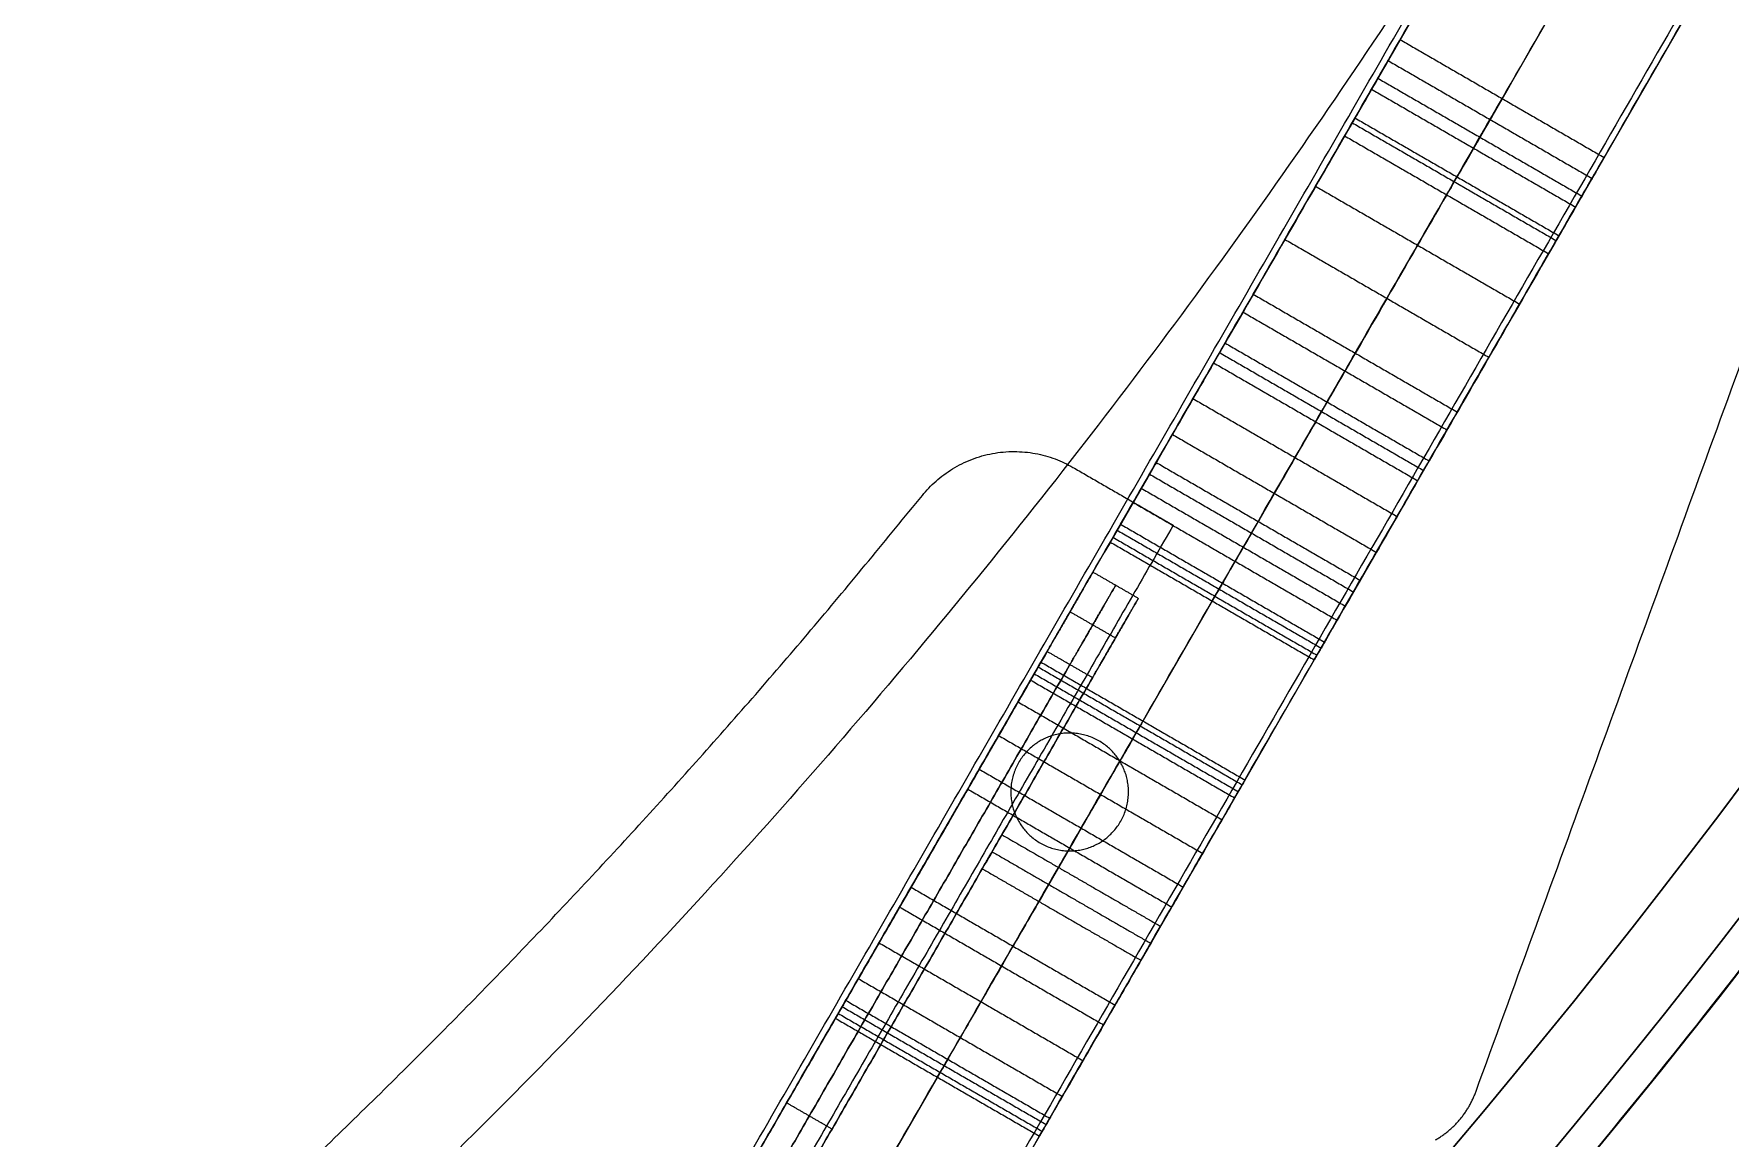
# Model space of a CAD drawing. Header units: millimetres. Extents: x -610 to 610, y -610 to 610.
# Drawn here: x 351.1 to 480.7, y -387.4 to -303.1 of the extents above; entities that cross this region are included whole.
import ezdxf

# ---------------------------------------------------------------- set-up
doc = ezdxf.new("R2010")
doc.units = ezdxf.units.MM
doc.layers.add('base', color=7, linetype='Continuous', true_color=0xffecbc)

msp = doc.modelspace()

# ---------------------------------------------------------------- linework, layer by layer
at = {"layer": 'base'}
for p, q in [((359.95, -468.98, 122.97), (561.08, -120.61, 122.97)), ((375.54, -477.98, 122.97), (576.67, -129.61, 122.97)), ((435.46, -346.2, 221.97), (425.03, -364.25, 221.97)), ((423.53, -366.85, 221.97), (401.03, -405.82, 221.97)), ((412.05, -386.74, 230.97), (412.05, -386.74, 212.97))]:
    msp.add_line(p, q, dxfattribs=at)
for centre, radius in [((0, 0, 249.47), 610), ((0, 0, 250.47), 610), ((0, 0, 243.46), 607.51), ((0, 0, 256.48), 607.51), ((0, 0, 240.97), 601.5), ((0, 0, 258.97), 601.5)]:
    msp.add_circle(centre, radius, dxfattribs=at)
at = {"layer": 'base', "extrusion": (0, 0, -1)}
for centre, radius in [((0, 0, 3.53), 610), ((0, 0, 4.53), 610), ((0, 0, -2.48), 607.51), ((0, 0, 10.54), 607.51), ((0, 0, -4.97), 601.5), ((0, 0, 13.03), 601.5)]:
    msp.add_circle(centre, radius, dxfattribs=at)
at = {"layer": 'base'}
for points, weights, degree, knots in [([(-495.2, -356.2, -4.03), (-851.4, 139, -4.03), (-356.2, 495.2, -4.03), (139, 851.4, -4.03), (495.2, 356.2, -4.03), (851.4, -139, -4.03), (356.2, -495.2, -4.03), (-139, -851.4, -4.03), (-495.2, -356.2, -4.03)], [1, 0.707106781187, 1, 0.707106781187, 1, 0.707106781187, 1, 0.707106781187, 1], 2, [0, 0, 0, 958.185759, 958.185759, 1916.371519, 1916.371519, 2874.557278, 2874.557278, 3832.743037, 3832.743037, 3832.743037]), ([(-610, 0, 249.97), (-610, -610, 249.97), (0, -610, 249.97), (610, -610, 249.97), (610, 0, 249.97), (610, 610, 249.97), (0, 610, 249.97), (-610, 610, 249.97), (-610, 0, 249.97)], [1, 0.707106781187, 1, 0.707106781187, 1, 0.707106781187, 1, 0.707106781187, 1], 2, [0, 0, 0, 958.185759, 958.185759, 1916.371519, 1916.371519, 2874.557278, 2874.557278, 3832.743037, 3832.743037, 3832.743037]), ([(32.65, -544.76, 240.97), (-510.36, -577.3, 240.97), (-544.65, -34.4, 240.97), (-578.93, 508.51, 240.97), (-36.14, 544.54, 240.97), (506.65, 580.56, 240.97), (544.42, 37.89, 240.97), (582.18, -504.79, 240.97), (39.63, -544.29, 240.97)], [1, 0.708239625255, 1, 0.708239625255, 1, 0.708239625255, 1, 0.708239625255, 1], 2, [654.018286, 654.018286, 654.018286, 1509.504571, 1509.504571, 2364.990855, 2364.990855, 3220.47714, 3220.47714, 4075.963425, 4075.963425, 4075.963425]), ([(32.65, -544.76, 244.97), (-510.36, -577.3, 244.97), (-544.65, -34.4, 244.97), (-578.93, 508.51, 244.97), (-36.14, 544.54, 244.97), (506.65, 580.56, 244.97), (544.42, 37.89, 244.97), (582.18, -504.79, 244.97), (39.63, -544.29, 244.97)], [1, 0.708239625255, 1, 0.708239625255, 1, 0.708239625255, 1, 0.708239625255, 1], 2, [654.018286, 654.018286, 654.018286, 1509.504571, 1509.504571, 2364.990855, 2364.990855, 3220.47714, 3220.47714, 4075.963425, 4075.963425, 4075.963425]), ([(32.65, -544.76, 242.97), (-510.36, -577.3, 242.97), (-544.65, -34.4, 242.97), (-578.93, 508.51, 242.97), (-36.14, 544.54, 242.97), (506.65, 580.56, 242.97), (544.42, 37.89, 242.97), (582.18, -504.79, 242.97), (39.63, -544.29, 242.97)], [1, 0.708239625255, 1, 0.708239625255, 1, 0.708239625255, 1, 0.708239625255, 1], 2, [654.018286, 654.018286, 654.018286, 1509.504571, 1509.504571, 2364.990855, 2364.990855, 3220.47714, 3220.47714, 4075.963425, 4075.963425, 4075.963425]), ([(453.77, -306.47, 196.57), (454.62, -305.01, 196.57), (455.28, -303.86, 195.51), (455.48, -303.52, 193.87), (455.67, -303.19, 192.22), (455.31, -303.81, 190.69), (454.55, -305.12, 189.93)], [1, 0.855896171082, 0.855896171082, 1, 0.855896171082, 0.855896171082, 1], 3, [2097.033233, 2097.033233, 2097.033233, 2097.033233, 2101.722978, 2101.722978, 2101.722978, 2106.412723, 2106.412723, 2106.412723, 2106.412723]), ([(461.57, -310.97, 196.57), (462.41, -309.51, 196.57), (463.08, -308.36, 195.51), (463.27, -308.02, 193.87), (463.46, -307.69, 192.22), (463.1, -308.31, 190.69), (462.35, -309.62, 189.93)], [1, 0.855896171082, 0.855896171082, 1, 0.855896171082, 0.855896171082, 1], 3, [2097.033233, 2097.033233, 2097.033233, 2097.033233, 2101.722978, 2101.722978, 2101.722978, 2106.412723, 2106.412723, 2106.412723, 2106.412723]), ([(469.36, -315.47, 196.57), (470.21, -314.01, 196.57), (470.87, -312.86, 195.51), (471.06, -312.52, 193.87), (471.26, -312.19, 192.22), (470.9, -312.81, 190.69), (470.14, -314.12, 189.93)], [1, 0.855896171082, 0.855896171082, 1, 0.855896171082, 0.855896171082, 1], 3, [2097.033233, 2097.033233, 2097.033233, 2097.033233, 2101.722978, 2101.722978, 2101.722978, 2106.412723, 2106.412723, 2106.412723, 2106.412723]), ([(431.99, -344.2, 212.97), (431.99, -344.2, 209.47), (430.24, -347.23, 209.47), (428.49, -350.26, 209.47), (428.49, -350.26, 212.97)], [1, 0.707106781187, 1, 0.707106781187, 1], 2, [516.55399, 516.55399, 516.55399, 522.051778, 522.051778, 527.549565, 527.549565, 527.549565]), ([(428.49, -350.26, 230.97), (428.49, -350.26, 234.47), (430.24, -347.23, 234.47), (431.99, -344.2, 234.47), (431.99, -344.2, 230.97)], [1, 0.707106781187, 1, 0.707106781187, 1], 2, [726.828773, 726.828773, 726.828773, 732.32656, 732.32656, 737.824347, 737.824347, 737.824347]), ([(433.73, -345.2, 212.97), (433.73, -345.2, 209.47), (431.98, -348.23, 209.47), (430.23, -351.26, 209.47), (430.23, -351.26, 212.97)], [1, 0.707106781187, 1, 0.707106781187, 1], 2, [516.55399, 516.55399, 516.55399, 522.051778, 522.051778, 527.549565, 527.549565, 527.549565]), ([(430.23, -351.26, 230.97), (430.23, -351.26, 234.47), (431.98, -348.23, 234.47), (433.73, -345.2, 234.47), (433.73, -345.2, 230.97)], [1, 0.707106781187, 1, 0.707106781187, 1], 2, [726.828773, 726.828773, 726.828773, 732.32656, 732.32656, 737.824347, 737.824347, 737.824347]), ([(435.46, -346.2, 212.97), (435.46, -346.2, 209.47), (433.71, -349.23, 209.47), (431.96, -352.26, 209.47), (431.96, -352.26, 212.97)], [1, 0.707106781187, 1, 0.707106781187, 1], 2, [516.55399, 516.55399, 516.55399, 522.051778, 522.051778, 527.549565, 527.549565, 527.549565]), ([(431.96, -352.26, 230.97), (431.96, -352.26, 234.47), (433.71, -349.23, 234.47), (435.46, -346.2, 234.47), (435.46, -346.2, 230.97)], [1, 0.707106781187, 1, 0.707106781187, 1], 2, [726.828773, 726.828773, 726.828773, 732.32656, 732.32656, 737.824347, 737.824347, 737.824347]), ([(427.23, -352.44, 149.62), (424.19, -357.71, 146.1), (421.14, -362.99, 142.59), (418.1, -368.27, 139.07), (417.83, -368.73, 138.76), (417.53, -369.25, 138.6), (417.22, -369.78, 138.6)], [1, 1, 1, 1, 0.977285323406, 0.977285323406, 1], 3, [2149.892098, 2149.892098, 2149.892098, 2149.892098, 2150.868468, 2150.868468, 2150.868468, 2152.701005, 2152.701005, 2152.701005, 2152.701005]), ([(426.32, -363.24, 258.97), (424.07, -359.34, 258.97), (427.96, -357.09, 258.97), (431.86, -354.84, 258.97), (434.11, -358.74, 258.97), (436.36, -362.64, 258.97), (432.46, -364.89, 258.97), (428.57, -367.14, 258.97), (426.32, -363.24, 258.97)], [1, 0.707106781187, 1, 0.707106781187, 1, 0.707106781187, 1, 0.707106781187, 1], 2, [3945.840373, 3945.840373, 3945.840373, 3952.908956, 3952.908956, 3959.97754, 3959.97754, 3967.046123, 3967.046123, 3974.114707, 3974.114707, 3974.114707]), ([(426.32, -363.24, 244.97), (424.07, -359.34, 244.97), (427.96, -357.09, 244.97), (431.86, -354.84, 244.97), (434.11, -358.74, 244.97), (436.36, -362.64, 244.97), (432.46, -364.89, 244.97), (428.57, -367.14, 244.97), (426.32, -363.24, 244.97)], [1, 0.707106781187, 1, 0.707106781187, 1, 0.707106781187, 1, 0.707106781187, 1], 2, [3945.840373, 3945.840373, 3945.840373, 3952.908956, 3952.908956, 3959.97754, 3959.97754, 3967.046123, 3967.046123, 3974.114707, 3974.114707, 3974.114707]), ([(426.32, -363.24, 249.97), (424.07, -359.34, 249.97), (427.96, -357.09, 249.97), (431.86, -354.84, 249.97), (434.11, -358.74, 249.97), (436.36, -362.64, 249.97), (432.46, -364.89, 249.97), (428.57, -367.14, 249.97), (426.32, -363.24, 249.97)], [1, 0.707106781187, 1, 0.707106781187, 1, 0.707106781187, 1, 0.707106781187, 1], 2, [3945.840373, 3945.840373, 3945.840373, 3952.908956, 3952.908956, 3959.97754, 3959.97754, 3967.046123, 3967.046123, 3974.114707, 3974.114707, 3974.114707]), ([(435.03, -356.94, 149.62), (431.98, -362.21, 146.1), (428.94, -367.49, 142.59), (425.89, -372.77, 139.07), (425.62, -373.23, 138.76), (425.33, -373.75, 138.6), (425.02, -374.28, 138.6)], [1, 1, 1, 1, 0.977285323406, 0.977285323406, 1], 3, [2149.892098, 2149.892098, 2149.892098, 2149.892098, 2150.868468, 2150.868468, 2150.868468, 2152.701005, 2152.701005, 2152.701005, 2152.701005]), ([(413.11, -376.91, 185.33), (416.21, -371.53, 188.92), (419.32, -366.15, 192.51), (422.43, -360.77, 196.1), (422.7, -360.3, 196.41), (422.99, -359.78, 196.57), (423.3, -359.25, 196.57)], [1, 1, 1, 1, 0.977285464066, 0.977285464066, 1], 3, [2199.86794, 2199.86794, 2199.86794, 2199.86794, 2200.864075, 2200.864075, 2200.864075, 2202.696607, 2202.696607, 2202.696607, 2202.696607]), ([(442.82, -361.44, 149.62), (439.78, -366.71, 146.1), (436.73, -371.99, 142.59), (433.69, -377.27, 139.07), (433.42, -377.73, 138.76), (433.12, -378.25, 138.6), (432.81, -378.78, 138.6)], [1, 1, 1, 1, 0.977285323406, 0.977285323406, 1], 3, [2149.892098, 2149.892098, 2149.892098, 2149.892098, 2150.868468, 2150.868468, 2150.868468, 2152.701005, 2152.701005, 2152.701005, 2152.701005]), ([(420.9, -381.41, 185.33), (424.01, -376.03, 188.92), (427.11, -370.65, 192.51), (430.22, -365.27, 196.1), (430.49, -364.8, 196.41), (430.79, -364.28, 196.57), (431.1, -363.75, 196.57)], [1, 1, 1, 1, 0.977285464066, 0.977285464066, 1], 3, [2199.86794, 2199.86794, 2199.86794, 2199.86794, 2200.864075, 2200.864075, 2200.864075, 2202.696607, 2202.696607, 2202.696607, 2202.696607]), ([(423.53, -366.85, 221.97), (423.53, -366.85, 220.47), (424.28, -365.55, 220.47), (425.03, -364.25, 220.47), (425.03, -364.25, 221.97), (425.03, -364.25, 223.47), (424.28, -365.55, 223.47), (423.53, -366.85, 223.47), (423.53, -366.85, 221.97)], [1, 0.707106781187, 1, 0.707106781187, 1, 0.707106781187, 1, 0.707106781187, 1], 2, [-2423.150809, -2423.150809, -2423.150809, -2420.794615, -2420.794615, -2418.43842, -2418.43842, -2416.082226, -2416.082226, -2413.726031, -2413.726031, -2413.726031]), ([(427.86, -369.35, 221.97), (427.86, -369.35, 223.47), (428.61, -368.05, 223.47), (429.36, -366.75, 223.47), (429.36, -366.75, 221.97), (429.36, -366.75, 220.47), (428.61, -368.05, 220.47), (427.86, -369.35, 220.47), (427.86, -369.35, 221.97)], [1, 0.707106781187, 1, 0.707106781187, 1, 0.707106781187, 1, 0.707106781187, 1], 2, [2413.726031, 2413.726031, 2413.726031, 2416.082226, 2416.082226, 2418.43842, 2418.43842, 2420.794615, 2420.794615, 2423.150809, 2423.150809, 2423.150809]), ([(428.69, -385.91, 185.33), (431.8, -380.53, 188.92), (434.91, -375.15, 192.51), (438.02, -369.77, 196.1), (438.28, -369.3, 196.41), (438.58, -368.78, 196.57), (438.89, -368.25, 196.57)], [1, 1, 1, 1, 0.977285464066, 0.977285464066, 1], 3, [2199.86794, 2199.86794, 2199.86794, 2199.86794, 2200.864075, 2200.864075, 2200.864075, 2202.696607, 2202.696607, 2202.696607, 2202.696607]), ([(435.66, -373.85, 221.97), (435.66, -373.85, 223.47), (436.41, -372.55, 223.47), (437.16, -371.25, 223.47), (437.16, -371.25, 221.97), (437.16, -371.25, 220.47), (436.41, -372.55, 220.47), (435.66, -373.85, 220.47), (435.66, -373.85, 221.97)], [1, 0.707106781187, 1, 0.707106781187, 1, 0.707106781187, 1, 0.707106781187, 1], 2, [2413.726031, 2413.726031, 2413.726031, 2416.082226, 2416.082226, 2418.43842, 2418.43842, 2420.794615, 2420.794615, 2423.150809, 2423.150809, 2423.150809])]:
    msp.add_rational_spline(points, weights, degree=degree, knots=knots, dxfattribs=at)
for points, degree in [([(461.25, -383.91, 240.97), (530.68, -193.15, 240.97), (600.11, -2.39, 240.97)], 2), ([(461.25, -383.91, 244.97), (530.68, -193.15, 244.97), (600.11, -2.39, 244.97)], 2), ([(461.25, -383.91, 242.97), (530.68, -193.15, 242.97), (600.11, -2.39, 242.97)], 2), ([(589.71, -106.07, 4.97), (488.21, -281.87, 4.97), (386.71, -457.67, 4.97)], 2), ([(589.71, -106.07, 0.97), (488.21, -281.87, 0.97), (386.71, -457.67, 0.97)], 2), ([(589.71, -106.07, 2.97), (488.21, -281.87, 2.97), (386.71, -457.67, 2.97)], 2), ([(378.82, -436.29, 0.97), (473.1, -273, 0.97), (567.37, -109.71, 0.97)], 2), ([(386.61, -440.79, 0.97), (480.89, -277.5, 0.97), (575.17, -114.21, 0.97)], 2), ([(394.41, -445.29, 0.97), (488.68, -282, 0.97), (582.96, -118.71, 0.97)], 2), ([(561.08, -120.61, 244.97), (463.1, -290.32, 244.97), (365.12, -460.03, 244.97)], 2), ([(568.88, -125.11, 244.97), (470.89, -294.82, 244.97), (372.91, -464.53, 244.97)], 2), ([(576.67, -129.61, 244.97), (478.69, -299.32, 244.97), (380.7, -469.03, 244.97)], 2), ([(455.48, -303.52, 193.87), (463.27, -308.02, 193.87), (471.06, -312.52, 193.87)], 2), ([(454.55, -305.12, 189.93), (453.71, -306.58, 188.96), (452.87, -308.04, 187.98), (452.02, -309.5, 187.01)], 3), ([(454.55, -305.12, 189.93), (462.35, -309.62, 189.93), (470.14, -314.12, 189.93)], 2), ([(444.25, -322.97, 196.57), (447.42, -317.47, 196.57), (450.6, -311.97, 196.57), (453.77, -306.47, 196.57)], 3), ([(453.77, -306.47, 196.57), (461.57, -310.97, 196.57), (469.36, -315.47, 196.57)], 2), ([(453.29, -307.31, 188.47), (461.08, -311.81, 188.47), (468.88, -316.31, 188.47)], 2), ([(452.02, -309.5, 152.35), (452.02, -309.5, 151.22), (451.72, -310.03, 150.18), (451.23, -310.87, 149.62)], 3), ([(452.02, -309.5, 187.01), (459.82, -314, 187.01), (467.61, -318.5, 187.01)], 2), ([(452.02, -309.5, 187.01), (452.02, -309.5, 175.46), (452.02, -309.5, 163.9), (452.02, -309.5, 152.35)], 3), ([(452.02, -309.5, 152.35), (459.82, -314, 152.35), (467.61, -318.5, 152.35)], 2), ([(452.02, -309.5, 169.68), (459.82, -314, 169.68), (467.61, -318.5, 169.68)], 2), ([(462.35, -309.62, 189.93), (461.5, -311.08, 188.96), (460.66, -312.54, 187.98), (459.82, -314, 187.01)], 3), ([(451.23, -310.87, 149.62), (448.19, -316.15, 146.1), (445.14, -321.42, 142.59), (442.1, -326.7, 139.07)], 3), ([(451.23, -310.87, 149.62), (459.03, -315.37, 149.62), (466.82, -319.87, 149.62)], 2), ([(451.81, -309.87, 150.77), (459.61, -314.37, 150.77), (467.4, -318.87, 150.77)], 2), ([(452.04, -327.47, 196.57), (455.22, -321.97, 196.57), (458.39, -316.47, 196.57), (461.57, -310.97, 196.57)], 3), ([(449.01, -314.72, 196.57), (456.81, -319.22, 196.57), (464.6, -323.72, 196.57)], 2), ([(459.82, -314, 152.35), (459.82, -314, 151.22), (459.52, -314.53, 150.18), (459.03, -315.37, 149.62)], 3), ([(459.82, -314, 187.01), (459.82, -314, 175.46), (459.82, -314, 163.9), (459.82, -314, 152.35)], 3), ([(470.14, -314.12, 189.93), (469.3, -315.58, 188.96), (468.45, -317.04, 187.98), (467.61, -318.5, 187.01)], 3), ([(459.03, -315.37, 149.62), (455.98, -320.65, 146.1), (452.94, -325.92, 142.59), (449.89, -331.2, 139.07)], 3), ([(459.84, -331.97, 196.57), (463.01, -326.47, 196.57), (466.19, -320.97, 196.57), (469.36, -315.47, 196.57)], 3), ([(446.67, -318.78, 144.34), (454.46, -323.28, 144.34), (462.25, -327.78, 144.34)], 2), ([(467.61, -318.5, 152.35), (467.61, -318.5, 151.22), (467.31, -319.03, 150.18), (466.82, -319.87, 149.62)], 3), ([(467.61, -318.5, 187.01), (467.61, -318.5, 175.46), (467.61, -318.5, 163.9), (467.61, -318.5, 152.35)], 3), ([(466.82, -319.87, 149.62), (463.78, -325.15, 146.1), (460.73, -330.42, 142.59), (457.69, -335.7, 139.07)], 3), ([(444.25, -322.97, 196.57), (452.04, -327.47, 196.57), (459.84, -331.97, 196.57)], 2), ([(443.46, -324.33, 196.14), (451.26, -328.83, 196.14), (459.05, -333.33, 196.14)], 2), ([(441.68, -327.43, 138.72), (449.47, -331.93, 138.72), (457.26, -336.43, 138.72)], 2), ([(442.1, -326.7, 139.07), (449.89, -331.2, 139.07), (457.69, -335.7, 139.07)], 2), ([(441.22, -328.21, 138.6), (440.17, -330.03, 138.6), (439.12, -331.85, 138.6), (438.07, -333.68, 138.6)], 3), ([(441.22, -328.21, 138.6), (449.02, -332.71, 138.6), (456.81, -337.21, 138.6)], 2), ([(439.64, -330.94, 138.6), (447.44, -335.44, 138.6), (455.23, -339.94, 138.6)], 2), ([(449.02, -332.71, 138.6), (447.96, -334.53, 138.6), (446.91, -336.35, 138.6), (445.86, -338.18, 138.6)], 3), ([(438.07, -333.68, 138.6), (445.86, -338.18, 138.6), (453.66, -342.68, 138.6)], 2), ([(424.32, -335.13, 230.97), (424.32, -335.13, 221.97), (424.32, -335.13, 212.97)], 2), ([(430.46, -336.19, 230.97), (430.46, -336.19, 221.97), (430.46, -336.19, 212.97)], 2), ([(430.46, -336.19, 230.97), (434.29, -338.4, 230.97), (438.13, -340.61, 230.97)], 2), ([(430.46, -336.19, 212.97), (434.29, -338.4, 212.97), (438.13, -340.61, 212.97)], 2), ([(430.46, -336.19, 221.97), (434.29, -338.4, 221.97), (438.13, -340.61, 221.97)], 2), ([(436.32, -336.71, 178.89), (435.9, -337.43, 178.89), (435.48, -338.15, 178.89), (435.07, -338.87, 178.89)], 3), ([(436.32, -336.71, 142.1), (444.11, -341.21, 142.1), (451.91, -345.71, 142.1)], 2), ([(436.32, -336.71, 142.1), (436.32, -336.71, 154.36), (436.32, -336.71, 166.62), (436.32, -336.71, 178.89)], 3), ([(436.32, -336.71, 178.89), (444.11, -341.21, 178.89), (451.91, -345.71, 178.89)], 2), ([(436.32, -336.71, 160.49), (444.11, -341.21, 160.49), (451.91, -345.71, 160.49)], 2), ([(436.83, -335.82, 139.63), (444.62, -340.32, 139.63), (452.42, -344.82, 139.63)], 2), ([(418.96, -338.33, 230.97), (418.96, -338.33, 221.97), (418.96, -338.33, 212.97)], 2), ([(435.69, -337.79, 178.89), (443.49, -342.29, 178.89), (451.28, -346.79, 178.89)], 2), ([(456.81, -337.21, 138.6), (455.76, -339.03, 138.6), (454.71, -340.85, 138.6), (453.66, -342.68, 138.6)], 3), ([(434.29, -338.4, 230.97), (434.29, -338.4, 221.97), (434.29, -338.4, 212.97)], 2), ([(435.07, -338.87, 178.89), (442.86, -343.37, 178.89), (450.66, -347.87, 178.89)], 2), ([(438.13, -340.61, 230.97), (414.72, -381.16, 230.97), (391.3, -421.71, 230.97)], 2), ([(438.13, -340.61, 212.97), (414.72, -381.16, 212.97), (391.3, -421.71, 212.97)], 2), ([(438.13, -340.61, 221.97), (414.72, -381.16, 221.97), (391.3, -421.71, 221.97)], 2), ([(433.32, -341.9, 182.6), (433.32, -341.9, 183.73), (433.62, -341.38, 184.77), (434.11, -340.54, 185.33)], 3), ([(434.11, -340.54, 185.33), (441.9, -345.04, 185.33), (449.69, -349.54, 185.33)], 2), ([(438.13, -340.61, 230.97), (438.13, -340.61, 221.97), (438.13, -340.61, 212.97)], 2), ([(433.32, -341.9, 182.3), (441.11, -346.4, 182.3), (448.91, -350.9, 182.3)], 2), ([(433.32, -341.9, 182.3), (433.32, -341.9, 182.4), (433.32, -341.9, 182.5), (433.32, -341.9, 182.6)], 3), ([(433.32, -341.9, 182.6), (441.11, -346.4, 182.6), (448.91, -350.9, 182.6)], 2), ([(433.32, -341.9, 182.45), (441.11, -346.4, 182.45), (448.91, -350.9, 182.45)], 2), ([(433.53, -341.54, 184.18), (441.32, -346.04, 184.18), (449.12, -350.54, 184.18)], 2), ([(433.84, -340.99, 179.88), (441.64, -345.49, 179.88), (449.43, -349.99, 179.88)], 2), ([(444.11, -341.21, 178.89), (443.69, -341.93, 178.89), (443.28, -342.65, 178.89), (442.86, -343.37, 178.89)], 3), ([(444.11, -341.21, 142.1), (444.11, -341.21, 154.36), (444.11, -341.21, 166.62), (444.11, -341.21, 178.89)], 3), ([(435.46, -346.2, 212.97), (433.73, -345.2, 212.97), (431.99, -344.2, 212.97)], 2), ([(435.46, -346.2, 230.97), (433.73, -345.2, 230.97), (431.99, -344.2, 230.97)], 2), ([(431.99, -344.2, 230.97), (431.99, -344.2, 221.97), (431.99, -344.2, 212.97)], 2), ([(435.46, -346.2, 221.97), (433.73, -345.2, 221.97), (431.99, -344.2, 221.97)], 2), ([(433.73, -345.2, 230.97), (433.73, -345.2, 221.97), (433.73, -345.2, 212.97)], 2), ([(441.11, -346.4, 182.6), (441.11, -346.4, 183.73), (441.41, -345.88, 184.77), (441.9, -345.04, 185.33)], 3), ([(451.91, -345.71, 178.89), (451.49, -346.43, 178.89), (451.07, -347.15, 178.89), (450.66, -347.87, 178.89)], 3), ([(451.91, -345.71, 142.1), (451.91, -345.71, 154.36), (451.91, -345.71, 166.62), (451.91, -345.71, 178.89)], 3), ([(433.71, -349.23, 209.47), (431.98, -348.23, 209.47), (430.24, -347.23, 209.47)], 2), ([(433.71, -349.23, 234.47), (431.98, -348.23, 234.47), (430.24, -347.23, 234.47)], 2), ([(435.46, -346.2, 230.97), (435.46, -346.2, 221.97), (435.46, -346.2, 212.97)], 2), ([(441.11, -346.4, 182.3), (441.11, -346.4, 182.4), (441.11, -346.4, 182.5), (441.11, -346.4, 182.6)], 3), ([(448.91, -350.9, 182.6), (448.91, -350.9, 183.73), (449.21, -350.38, 184.77), (449.69, -349.54, 185.33)], 3), ([(428.49, -350.26, 212.97), (408.58, -384.74, 212.97), (388.67, -419.23, 212.97)], 2), ([(388.67, -419.23, 230.97), (408.58, -384.74, 230.97), (428.49, -350.26, 230.97)], 2), ([(430.23, -351.26, 212.97), (410.31, -385.74, 212.97), (390.4, -420.23, 212.97)], 2), ([(390.4, -420.23, 230.97), (410.31, -385.74, 230.97), (430.23, -351.26, 230.97)], 2), ([(428.02, -351.07, 152.35), (428.02, -351.07, 151.22), (427.72, -351.59, 150.18), (427.23, -352.44, 149.62)], 3), ([(428.02, -351.07, 152.35), (435.82, -355.57, 152.35), (443.61, -360.07, 152.35)], 2), ([(428.02, -351.07, 193.07), (435.82, -355.57, 193.07), (443.61, -360.07, 193.07)], 2), ([(428.02, -351.07, 193.07), (428.02, -351.07, 179.49), (428.02, -351.07, 165.92), (428.02, -351.07, 152.35)], 3), ([(428.02, -351.07, 172.71), (435.82, -355.57, 172.71), (443.61, -360.07, 172.71)], 2), ([(431.96, -352.26, 212.97), (430.23, -351.26, 212.97), (428.49, -350.26, 212.97)], 2), ([(431.96, -352.26, 230.97), (430.23, -351.26, 230.97), (428.49, -350.26, 230.97)], 2), ([(448.91, -350.9, 182.3), (448.91, -350.9, 182.4), (448.91, -350.9, 182.5), (448.91, -350.9, 182.6)], 3), ([(431.96, -352.26, 212.97), (412.05, -386.74, 212.97), (392.14, -421.23, 212.97)], 2), ([(392.14, -421.23, 230.97), (412.05, -386.74, 230.97), (431.96, -352.26, 230.97)], 2), ([(427.23, -352.44, 149.62), (435.03, -356.94, 149.62), (442.82, -361.44, 149.62)], 2), ([(427.51, -351.96, 195.54), (435.3, -356.46, 195.54), (443.1, -360.96, 195.54)], 2), ([(427.81, -351.44, 150.77), (435.61, -355.94, 150.77), (443.4, -360.44, 150.77)], 2), ([(423.3, -359.25, 196.57), (424.29, -357.53, 196.57), (425.28, -355.82, 196.57), (426.27, -354.11, 196.57)], 3), ([(426.27, -354.11, 196.57), (434.07, -358.61, 196.57), (441.86, -363.11, 196.57)], 2), ([(435.82, -355.57, 152.35), (435.82, -355.57, 151.22), (435.52, -356.09, 150.18), (435.03, -356.94, 149.62)], 3), ([(435.82, -355.57, 193.07), (435.82, -355.57, 179.49), (435.82, -355.57, 165.92), (435.82, -355.57, 152.35)], 3), ([(424.79, -356.68, 196.57), (432.58, -361.18, 196.57), (440.38, -365.68, 196.57)], 2), ([(427.96, -357.09, 244.97), (427.96, -357.09, 251.97), (427.96, -357.09, 258.97)], 2), ([(431.1, -363.75, 196.57), (432.09, -362.03, 196.57), (433.08, -360.32, 196.57), (434.07, -358.61, 196.57)], 3), ([(434.11, -358.74, 244.97), (434.11, -358.74, 251.97), (434.11, -358.74, 258.97)], 2), ([(423.3, -359.25, 196.57), (431.1, -363.75, 196.57), (438.89, -368.25, 196.57)], 2), ([(443.61, -360.07, 152.35), (443.61, -360.07, 151.22), (443.31, -360.59, 150.18), (442.82, -361.44, 149.62)], 3), ([(443.61, -360.07, 193.07), (443.61, -360.07, 179.49), (443.61, -360.07, 165.92), (443.61, -360.07, 152.35)], 3), ([(422.43, -360.77, 196.1), (430.22, -365.27, 196.1), (438.02, -369.77, 196.1)], 2), ([(425.03, -364.25, 221.97), (431.09, -367.75, 221.97), (437.16, -371.25, 221.97)], 2), ([(426.32, -363.24, 244.97), (426.32, -363.24, 251.97), (426.32, -363.24, 258.97)], 2), ([(438.89, -368.25, 196.57), (439.88, -366.53, 196.57), (440.87, -364.82, 196.57), (441.86, -363.11, 196.57)], 3), ([(424.28, -365.55, 223.47), (430.34, -369.05, 223.47), (436.41, -372.55, 223.47)], 2), ([(424.28, -365.55, 220.47), (430.34, -369.05, 220.47), (436.41, -372.55, 220.47)], 2), ([(432.46, -364.89, 244.97), (432.46, -364.89, 251.97), (432.46, -364.89, 258.97)], 2), ([(423.53, -366.85, 221.97), (429.59, -370.35, 221.97), (435.66, -373.85, 221.97)], 2), ([(418.1, -368.27, 139.07), (425.89, -372.77, 139.07), (433.69, -377.27, 139.07)], 2), ([(417.22, -369.78, 138.6), (416.17, -371.6, 138.6), (415.12, -373.42, 138.6), (414.07, -375.25, 138.6)], 3), ([(417.22, -369.78, 138.6), (425.02, -374.28, 138.6), (432.81, -378.78, 138.6)], 2), ([(415.64, -372.51, 138.6), (423.44, -377.01, 138.6), (431.23, -381.51, 138.6)], 2), ([(425.02, -374.28, 138.6), (423.96, -376.1, 138.6), (422.91, -377.92, 138.6), (421.86, -379.75, 138.6)], 3), ([(414.07, -375.25, 138.6), (421.86, -379.75, 138.6), (429.66, -384.25, 138.6)], 2), ([(412.32, -378.28, 182.6), (412.32, -378.28, 183.73), (412.62, -377.76, 184.77), (413.11, -376.91, 185.33)], 3), ([(413.11, -376.91, 185.33), (420.9, -381.41, 185.33), (428.69, -385.91, 185.33)], 2), ([(412.32, -378.28, 142.1), (420.11, -382.78, 142.1), (427.91, -387.28, 142.1)], 2), ([(412.32, -378.28, 142.1), (412.32, -378.28, 155.6), (412.32, -378.28, 169.1), (412.32, -378.28, 182.6)], 3), ([(412.32, -378.28, 182.6), (420.11, -382.78, 182.6), (427.91, -387.28, 182.6)], 2), ([(412.32, -378.28, 162.35), (420.11, -382.78, 162.35), (427.91, -387.28, 162.35)], 2), ([(412.53, -377.91, 184.18), (420.32, -382.41, 184.18), (428.12, -386.91, 184.18)], 2), ([(412.83, -377.39, 139.63), (420.62, -381.89, 139.63), (428.42, -386.39, 139.63)], 2), ([(432.81, -378.78, 138.6), (431.76, -380.6, 138.6), (430.71, -382.42, 138.6), (429.66, -384.25, 138.6)], 3), ([(414.72, -381.16, 230.97), (414.72, -381.16, 221.97), (414.72, -381.16, 212.97)], 2), ([(420.11, -382.78, 182.6), (420.11, -382.78, 183.73), (420.41, -382.26, 184.77), (420.9, -381.41, 185.33)], 3), ([(420.11, -382.78, 142.1), (420.11, -382.78, 155.6), (420.11, -382.78, 169.1), (420.11, -382.78, 182.6)], 3), ([(412.05, -386.74, 212.97), (410.31, -385.74, 212.97), (408.58, -384.74, 212.97)], 2), ([(412.05, -386.74, 230.97), (410.31, -385.74, 230.97), (408.58, -384.74, 230.97)], 2), ([(461.25, -383.91, 240.97), (461.25, -383.91, 242.97), (461.25, -383.91, 244.97)], 2), ([(427.91, -387.28, 182.6), (427.91, -387.28, 183.73), (428.21, -386.76, 184.77), (428.69, -385.91, 185.33)], 3), ([(460.03, -386.01, 240.97), (460.03, -386.01, 242.97), (460.03, -386.01, 244.97)], 2), ([(427.91, -387.28, 142.1), (427.91, -387.28, 155.6), (427.91, -387.28, 169.1), (427.91, -387.28, 182.6)], 3)]:
    msp.add_open_spline(points, degree=degree, dxfattribs=at)
for points, degree, knots in [([(373.3, -444.89, 4.97), (452.78, -307.23, 4.97), (532.26, -169.57, 4.97), (552.1, -135.21, 4.97), (571.93, -100.85, 4.97)], 2, [-8133.440248, -8133.440248, -8133.440248, -7815.531176, -7815.531176, -7736.178687, -7736.178687, -7736.178687]), ([(373.3, -444.89, 0.97), (452.78, -307.23, 0.97), (532.26, -169.57, 0.97), (552.1, -135.21, 0.97), (571.93, -100.85, 0.97)], 2, [-8133.440248, -8133.440248, -8133.440248, -7815.531176, -7815.531176, -7736.178687, -7736.178687, -7736.178687]), ([(373.3, -444.89, 2.97), (452.78, -307.23, 2.97), (532.26, -169.57, 2.97), (552.1, -135.21, 2.97), (571.93, -100.85, 2.97)], 2, [-8133.440248, -8133.440248, -8133.440248, -7815.531176, -7815.531176, -7736.178687, -7736.178687, -7736.178687]), ([(434.11, -340.54, 185.33), (437.22, -335.14, 188.93), (440.34, -329.73, 192.54), (443.46, -324.33, 196.14), (443.72, -323.89, 196.43), (443.99, -323.42, 196.57), (444.25, -322.97, 196.57)], 3, [2076.744893, 2076.744893, 2076.744893, 2076.744893, 2077.744893, 2077.744893, 2077.744893, 2077.986592, 2077.986592, 2077.986592, 2077.986592]), ([(441.9, -345.04, 185.33), (445.02, -339.64, 188.93), (448.14, -334.23, 192.54), (451.26, -328.83, 196.14), (451.51, -328.39, 196.43), (451.78, -327.92, 196.57), (452.04, -327.47, 196.57)], 3, [2076.744893, 2076.744893, 2076.744893, 2076.744893, 2077.744893, 2077.744893, 2077.744893, 2077.986592, 2077.986592, 2077.986592, 2077.986592]), ([(449.69, -349.54, 185.33), (452.81, -344.14, 188.93), (455.93, -338.73, 192.54), (459.05, -333.33, 196.14), (459.31, -332.89, 196.43), (459.58, -332.42, 196.57), (459.84, -331.97, 196.57)], 3, [2076.744893, 2076.744893, 2076.744893, 2076.744893, 2077.744893, 2077.744893, 2077.744893, 2077.986592, 2077.986592, 2077.986592, 2077.986592])]:
    msp.add_open_spline(points, degree=degree, knots=knots, dxfattribs=at)
for points, weights, degree in [([(442.1, -326.7, 139.07), (441.83, -327.16, 138.76), (441.53, -327.68, 138.6), (441.22, -328.21, 138.6)], [1, 0.977285323406, 0.977285323406, 1], 3), ([(449.89, -331.2, 139.07), (449.62, -331.66, 138.76), (449.33, -332.18, 138.6), (449.02, -332.71, 138.6)], [1, 0.977285323406, 0.977285323406, 1], 3), ([(438.07, -333.68, 138.6), (437.04, -335.45, 138.6), (436.32, -336.71, 140.05), (436.32, -336.71, 142.1)], [1, 0.804737854124, 0.804737854124, 1], 3), ([(418.96, -338.33, 230.97), (423.8, -332.34, 230.97), (430.46, -336.19, 230.97)], [1, 0.759964476979, 1], 2), ([(418.96, -338.33, 212.97), (423.8, -332.34, 212.97), (430.46, -336.19, 212.97)], [1, 0.759964476979, 1], 2), ([(418.96, -338.33, 221.97), (423.8, -332.34, 221.97), (430.46, -336.19, 221.97)], [1, 0.759964476979, 1], 2), ([(457.69, -335.7, 139.07), (457.42, -336.16, 138.76), (457.12, -336.68, 138.6), (456.81, -337.21, 138.6)], [1, 0.977285323406, 0.977285323406, 1], 3), ([(260.43, -471.35, 230.97), (352.72, -420.35, 230.97), (418.96, -338.33, 230.97)], [1, 0.981366959849, 1], 2), ([(260.43, -471.35, 212.97), (352.72, -420.35, 212.97), (418.96, -338.33, 212.97)], [1, 0.981366959849, 1], 2), ([(260.43, -471.35, 221.97), (352.72, -420.35, 221.97), (418.96, -338.33, 221.97)], [1, 0.981366959849, 1], 2), ([(445.86, -338.18, 138.6), (444.84, -339.95, 138.6), (444.11, -341.21, 140.05), (444.11, -341.21, 142.1)], [1, 0.804737854124, 0.804737854124, 1], 3), ([(435.07, -338.87, 178.89), (434.06, -340.62, 178.89), (433.34, -341.86, 180.29), (433.32, -341.9, 182.3)], [1, 0.810420122244, 0.810420122244, 1], 3), ([(442.86, -343.37, 178.89), (441.86, -345.12, 178.89), (441.14, -346.36, 180.29), (441.11, -346.4, 182.3)], [1, 0.810420122244, 0.810420122244, 1], 3), ([(453.66, -342.68, 138.6), (452.63, -344.45, 138.6), (451.91, -345.71, 140.05), (451.91, -345.71, 142.1)], [1, 0.804737854124, 0.804737854124, 1], 3), ([(450.66, -347.87, 178.89), (449.65, -349.62, 178.89), (448.93, -350.86, 180.29), (448.91, -350.9, 182.3)], [1, 0.810420122244, 0.810420122244, 1], 3), ([(426.27, -354.11, 196.57), (427.3, -352.33, 196.57), (428.02, -351.07, 195.12), (428.02, -351.07, 193.07)], [1, 0.804737854124, 0.804737854124, 1], 3), ([(434.07, -358.61, 196.57), (435.09, -356.83, 196.57), (435.82, -355.57, 195.12), (435.82, -355.57, 193.07)], [1, 0.804737854124, 0.804737854124, 1], 3), ([(441.86, -363.11, 196.57), (442.89, -361.33, 196.57), (443.61, -360.07, 195.12), (443.61, -360.07, 193.07)], [1, 0.804737854124, 0.804737854124, 1], 3), ([(414.07, -375.25, 138.6), (413.04, -377.02, 138.6), (412.32, -378.28, 140.05), (412.32, -378.28, 142.1)], [1, 0.804737854124, 0.804737854124, 1], 3), ([(421.86, -379.75, 138.6), (420.84, -381.52, 138.6), (420.11, -382.78, 140.05), (420.11, -382.78, 142.1)], [1, 0.804737854124, 0.804737854124, 1], 3), ([(429.66, -384.25, 138.6), (428.63, -386.02, 138.6), (427.91, -387.28, 140.05), (427.91, -387.28, 142.1)], [1, 0.804737854124, 0.804737854124, 1], 3), ([(458.17, -387.57, 240.97), (460.38, -386.3, 240.97), (461.25, -383.91, 240.97)], [1, 0.939692620786, 1], 2), ([(458.17, -387.57, 244.97), (460.38, -386.3, 244.97), (461.25, -383.91, 244.97)], [1, 0.939692620786, 1], 2), ([(458.17, -387.57, 242.97), (460.38, -386.3, 242.97), (461.25, -383.91, 242.97)], [1, 0.939692620786, 1], 2)]:
    msp.add_rational_spline(points, weights, degree=degree, dxfattribs=at)

doc.saveas('drawing.dxf')
